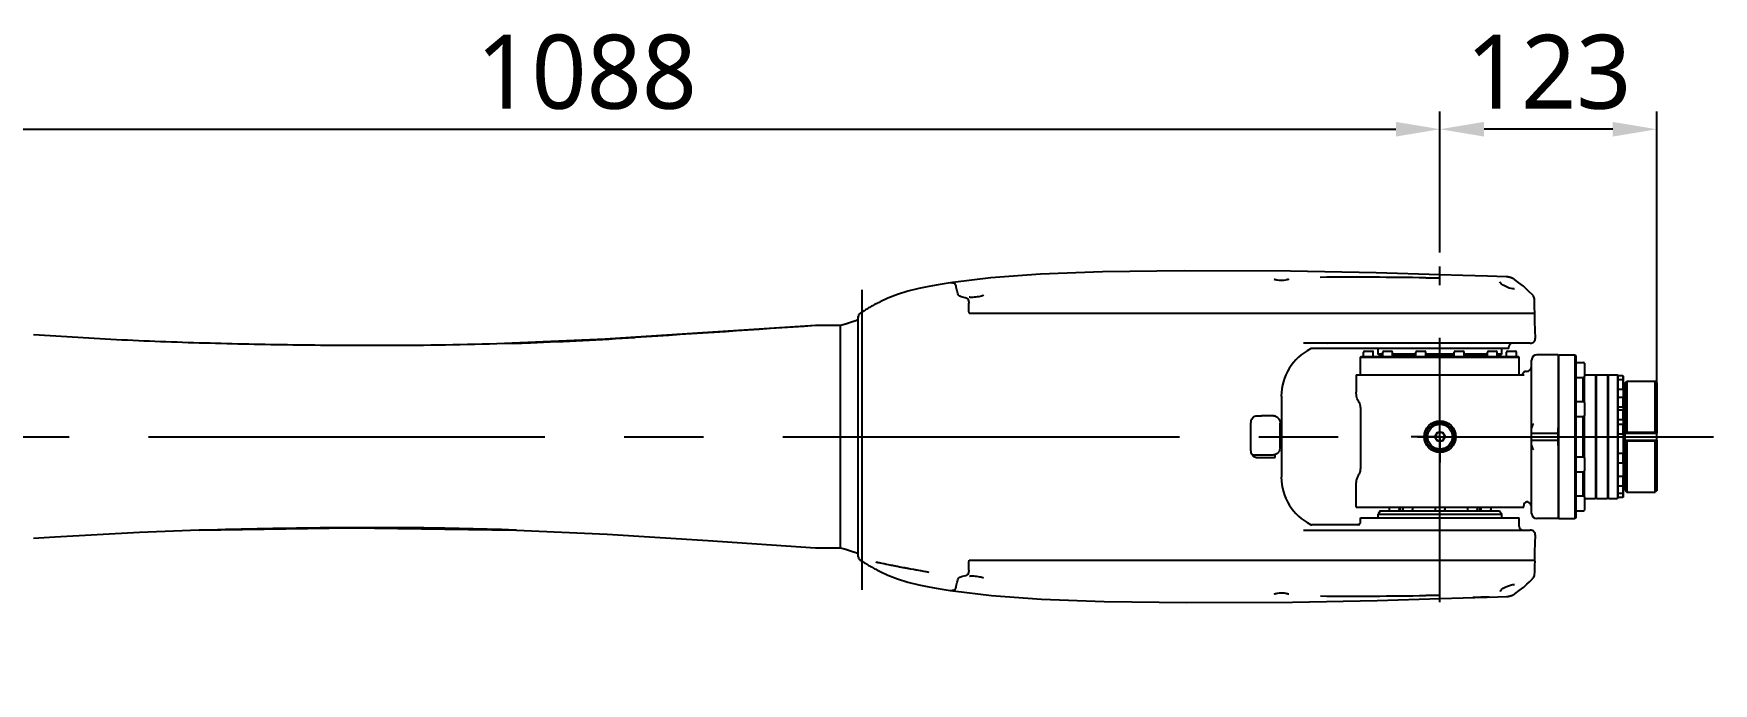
# Model space of a CAD drawing. Header units: millimetres. Extents: x 5828 to 7155, y 123 to 421.
# Drawn here: x 6437.1 to 6484.75, y 294.15 to 312.59 of the extents above; entities that cross this region are included whole.
import ezdxf

# ---------------------------------------------------------------- set-up
doc = ezdxf.new("R2010")
doc.units = ezdxf.units.MM
doc.linetypes.add('CENTER', pattern=[0.6, 0.375, -0.075, 0.075, -0.075])
for name, color, linetype in [('中心线', 7, 'Continuous'), ('外形图', 7, 'Continuous'), ('尺寸标注', 7, 'Continuous')]:
    doc.layers.add(name, color=color, linetype=linetype)
doc.styles.add('微软雅黑', font='msyh.ttc', dxfattribs={"height": 2})
doc.dimstyles.new('尺寸标注_1_20比例', dxfattribs={"dimtxt": 1.5, "dimasz": 1.25, "dimexe": 0.5, "dimexo": 0.4, "dimgap": 0.5, "dimtad": 1, "dimdec": 1, "dimlfac": 20, "dimdsep": 46, "dimtxsty": '微软雅黑', "dimcen": 0.09, "dimadec": 0, "dimazin": 0, "dimtp": 0.01, "dimtm": 0.01, "dimtfac": 1, "dimtdec": 1, "dimtofl": 0, "dimtmove": 0, "dimatfit": 3, "dimfxl": 1, "dimtolj": 1, "dimarcsym": 0})

# ---------------------------------------------------------------- blocks, each defined once
blk = doc.blocks.new('*D1045')
at = {"layer": 'Defpoints', "color": 0}
for p in [(6476.99, 309.876), (6476.99, 305.982), (6483.14, 301.154)]:
    blk.add_point(p, dxfattribs=at)
at = {"layer": '尺寸标注', "color": 0, "linetype": 'Continuous', "lineweight": -2}
for p, q in [((6476.99, 306.382), (6476.99, 310.376)), ((6483.14, 301.554), (6483.14, 310.376)), ((6481.89, 309.876), (6478.24, 309.876))]:
    blk.add_line(p, q, dxfattribs=at)
at = {"layer": '尺寸标注', "color": 0}
for points in [[(6478.24, 310.084), (6478.24, 309.668), (6476.99, 309.876)], [(6481.89, 309.668), (6481.89, 310.084), (6483.14, 309.876)]]:
    blk.add_solid(points, dxfattribs=at)
at = {"layer": '尺寸标注', "color": 0, "insert": (6480.075, 312.557), "char_height": 2, "attachment_point": 2, "style": '微软雅黑'}
blk.add_mtext('\\A1;\\A1;{\\H1.05x;123}', dxfattribs=at)
blk = doc.blocks.new('*D1046')
at = {"layer": 'Defpoints', "color": 0}
for p in [(6476.99, 309.876), (6476.99, 306.427), (6422.587, 294.153)]:
    blk.add_point(p, dxfattribs=at)
at = {"layer": '尺寸标注', "color": 0, "linetype": 'Continuous', "lineweight": -2}
for p, q in [((6422.587, 294.553), (6422.587, 310.376)), ((6476.99, 306.827), (6476.99, 310.376)), ((6423.837, 309.876), (6475.74, 309.876))]:
    blk.add_line(p, q, dxfattribs=at)
at = {"layer": '尺寸标注', "color": 0}
for points in [[(6423.837, 310.084), (6423.837, 309.668), (6422.587, 309.876)], [(6475.74, 309.668), (6475.74, 310.084), (6476.99, 309.876)]]:
    blk.add_solid(points, dxfattribs=at)
at = {"layer": '尺寸标注', "color": 0, "insert": (6452.785, 312.557), "char_height": 2, "attachment_point": 2, "style": '微软雅黑'}
blk.add_mtext('\\A1;\\A1;{\\H1.05x;1088}', dxfattribs=at)

msp = doc.modelspace()

# ---------------------------------------------------------------- linework, layer by layer
at = {"layer": '中心线', "color": 7, "linetype": 'CENTER', "ltscale": 20}
msp.add_line((6476.99, 296.4558), (6476.99, 305.9817), dxfattribs=at)
at = {"layer": '中心线', "color": 0, "linetype": 'CENTER', "ltscale": 30}
msp.add_line((6422.353, 301.1538), (6484.7451, 301.1538), dxfattribs=at)
at = {"layer": '外形图', "color": 0, "linetype": 'Continuous'}
for p, q in [((6463.1703, 305.5285), (6463.1382, 305.5099)), ((6463.1702, 305.5285), (6463.1704, 305.5285)), ((6472.6586, 305.6055), (6472.6296, 305.6003)), ((6478.6958, 305.526), (6478.6901, 305.5428)), ((6479.0658, 305.6365), (6479.0629, 305.638)), ((6479.0687, 305.6349), (6479.0658, 305.6365)), ((6479.0714, 305.6334), (6479.0687, 305.6349)), ((6479.0741, 305.6319), (6479.0714, 305.6334)), ((6479.0767, 305.6304), (6479.0741, 305.6319)), ((6479.0792, 305.629), (6479.0767, 305.6304)), ((6479.0817, 305.6275), (6479.0792, 305.629)), ((6479.0841, 305.626), (6479.0817, 305.6275)), ((6479.0864, 305.6246), (6479.0841, 305.626)), ((6479.0887, 305.6231), (6479.0864, 305.6246)), ((6479.091, 305.6217), (6479.0887, 305.6231)), ((6479.0933, 305.6202), (6479.091, 305.6217)), ((6479.0956, 305.6187), (6479.0933, 305.6202)), ((6479.0979, 305.6172), (6479.0956, 305.6187)), ((6479.1004, 305.6156), (6479.0979, 305.6172)), ((6479.1033, 305.6136), (6479.1004, 305.6156)), ((6479.1058, 305.6119), (6479.1033, 305.6136)), ((6461.1135, 304.9819), (6461.1125, 304.9814)), ((6463.6363, 305.1105), (6463.6357, 305.1108)), ((6463.6834, 305.1041), (6463.6613, 305.1056)), ((6464.0098, 305.1496), (6463.9809, 305.1407)), ((6464.0303, 305.1578), (6464.0098, 305.1496)), ((6464.041, 305.164), (6464.0303, 305.1578)), ((6479.0901, 305.3474), (6479.0901, 305.3473)), ((6479.6042, 305.1877), (6479.6044, 305.1876)), ((6479.6381, 305.1493), (6479.634, 305.1547)), ((6479.6381, 305.1493), (6479.6384, 305.1488)), ((6479.6454, 305.1382), (6479.6384, 305.1488)), ((6460.4892, 304.5347), (6460.4808, 304.495)), ((6460.4892, 303.2055), (6460.4892, 304.5605)), ((6460.4892, 297.845), (6460.4892, 304.4625)), ((6463.6308, 304.6539), (6479.6785, 304.6539)), ((6459.2786, 304.3033), (6453.3087, 303.9187)), ((6459.2997, 304.304), (6459.2786, 304.3033)), ((6459.9892, 304.304), (6459.2997, 304.304)), ((6459.9905, 304.3043), (6459.9892, 304.3039)), ((6459.9892, 304.3036), (6459.9892, 304.304)), ((6459.9892, 304.3036), (6459.9892, 304.3039)), ((6459.9892, 298.0051), (6459.9892, 304.3036)), ((6453.3087, 303.9187), (6450.4511, 303.7927)), ((6450.7034, 303.801), (6450.4511, 303.7927)), ((6479.5453, 303.8039), (6473.1142, 303.8039)), ((6473.983, 303.6539), (6473.3571, 303.6539)), ((6473.983, 303.8039), (6473.7989, 303.7926)), ((6478.9401, 303.6539), (6473.983, 303.6539)), ((6474.8239, 303.4289), (6474.8239, 303.5539)), ((6474.8489, 303.5789), (6475.0739, 303.5789)), ((6475.0989, 303.4289), (6475.0989, 303.5539)), ((6475.2399, 303.4989), (6475.2399, 303.6539)), ((6475.3675, 303.4289), (6475.3675, 303.5539)), ((6475.3925, 303.5789), (6475.6175, 303.5789)), ((6475.6425, 303.4289), (6475.6425, 303.5539)), ((6476.3089, 303.4289), (6476.3089, 303.5539)), ((6476.3339, 303.5789), (6476.5589, 303.5789)), ((6476.5839, 303.4289), (6476.5839, 303.5539)), ((6477.396, 303.4289), (6477.396, 303.5539)), ((6477.421, 303.5789), (6477.646, 303.5789)), ((6477.671, 303.4289), (6477.671, 303.5539)), ((6478.3375, 303.4289), (6478.3375, 303.5539)), ((6478.3625, 303.5789), (6478.5875, 303.5789)), ((6478.6125, 303.4289), (6478.6125, 303.5539)), ((6478.7401, 303.4989), (6478.7401, 303.6539)), ((6478.881, 303.4289), (6478.881, 303.5539)), ((6478.906, 303.5789), (6479.131, 303.5789)), ((6478.9401, 303.6539), (6478.9401, 303.7039)), ((6479.156, 303.4289), (6479.156, 303.5539)), ((6474.7399, 303.4089), (6474.7599, 303.4289)), ((6474.7399, 303.4089), (6479.2401, 303.4089)), ((6474.7399, 302.9038), (6474.7399, 303.4089)), ((6474.7599, 303.4289), (6474.8239, 303.4289)), ((6474.8239, 303.4289), (6474.8506, 303.4289)), ((6474.8506, 303.4289), (6475.3759, 303.4289)), ((6475.3675, 303.4989), (6475.2399, 303.4989)), ((6475.2599, 303.4789), (6475.2399, 303.4989)), ((6475.3675, 303.4789), (6475.2599, 303.4789)), ((6475.2783, 303.4789), (6475.2649, 303.4289)), ((6475.3759, 303.4289), (6475.4501, 303.4289)), ((6475.4501, 303.4289), (6476.3589, 303.4289)), ((6476.3089, 303.4989), (6475.6425, 303.4989)), ((6476.3089, 303.4789), (6475.6425, 303.4789)), ((6476.3589, 303.4289), (6476.4678, 303.4289)), ((6476.4678, 303.4289), (6477.5123, 303.4289)), ((6477.396, 303.4989), (6476.5839, 303.4989)), ((6477.396, 303.4789), (6476.5839, 303.4789)), ((6477.5123, 303.4289), (6477.621, 303.4289)), ((6477.621, 303.4289), (6478.5296, 303.4289)), ((6478.3375, 303.4989), (6477.671, 303.4989)), ((6478.3375, 303.4789), (6477.671, 303.4789)), ((6478.5296, 303.4289), (6478.604, 303.4289)), ((6478.604, 303.4289), (6479.1295, 303.4289)), ((6478.7401, 303.4989), (6478.6125, 303.4989)), ((6478.7201, 303.4789), (6478.6125, 303.4789)), ((6478.7017, 303.4789), (6478.7151, 303.4289)), ((6478.7201, 303.4789), (6478.7401, 303.4989)), ((6479.1295, 303.4289), (6479.156, 303.4289)), ((6479.156, 303.4289), (6479.2201, 303.4289)), ((6479.2401, 303.4089), (6479.2201, 303.4289)), ((6479.2401, 302.9038), (6479.2401, 303.4089)), ((6479.5901, 301.2538), (6479.5901, 303.3289)), ((6480.3401, 303.4789), (6479.7401, 303.4789)), ((6480.3401, 303.4539), (6480.3651, 303.4789)), ((6480.3401, 303.4789), (6480.3401, 301.4038)), ((6480.3651, 303.4789), (6480.8152, 303.4789)), ((6480.3651, 298.8287), (6480.3651, 303.4789)), ((6480.8402, 303.4539), (6480.8152, 303.4789)), ((6480.8152, 303.4789), (6480.8152, 298.8287)), ((6480.8402, 303.4539), (6480.8402, 298.8537)), ((6480.8402, 303.2603), (6481.0652, 303.2603)), ((6481.0902, 303.2353), (6481.0902, 302.8603)), ((6474.6149, 302.9038), (6479.3807, 302.9038)), ((6474.6149, 302.9038), (6474.6149, 302.4188)), ((6479.387, 303.0018), (6479.3901, 303.0058)), ((6479.439, 303.0054), (6479.3901, 303.0058)), ((6480.8402, 302.8353), (6481.0652, 302.8353)), ((6481.0402, 302.8353), (6481.0402, 302.1508)), ((6481.0902, 302.9038), (6481.4002, 302.9038)), ((6481.0902, 302.1258), (6481.0902, 302.8603)), ((6481.4152, 302.8888), (6481.4002, 302.9038)), ((6481.4002, 302.9038), (6481.4002, 299.4037)), ((6481.4152, 302.8888), (6481.4302, 302.9038)), ((6481.4152, 299.4187), (6481.4152, 302.8888)), ((6481.4302, 302.9038), (6481.7439, 302.9038)), ((6481.4302, 299.4037), (6481.4302, 302.9038)), ((6481.7589, 302.8888), (6481.7439, 302.9038)), ((6481.7439, 302.9038), (6481.7439, 299.4037)), ((6481.7589, 302.8888), (6481.7739, 302.9038)), ((6481.7589, 299.4187), (6481.7589, 302.8888)), ((6481.7739, 302.9038), (6482.0227, 302.9038)), ((6481.7739, 299.4037), (6481.7739, 302.9038)), ((6482.0402, 302.8863), (6482.0227, 302.9038)), ((6482.0227, 302.9038), (6482.0227, 299.4037)), ((6482.0402, 299.4212), (6482.0402, 302.8863)), ((6482.1802, 302.8777), (6482.0402, 302.8777)), ((6482.1802, 302.7695), (6482.0402, 302.7695)), ((6482.1902, 302.8677), (6482.1802, 302.8777)), ((6482.1802, 302.8777), (6482.1802, 302.4945)), ((6482.1902, 302.7595), (6482.1802, 302.7695)), ((6482.1902, 302.8676), (6482.1902, 299.4399)), ((6482.2152, 302.5788), (6482.1902, 302.6038)), ((6482.2152, 302.5788), (6482.2152, 299.7287)), ((6482.2402, 302.6788), (6482.2902, 302.7288)), ((6482.2402, 301.2538), (6482.2402, 302.6788)), ((6482.2902, 302.7288), (6483.0903, 302.7288)), ((6482.2902, 302.7288), (6482.2902, 301.2808)), ((6483.1403, 302.6788), (6483.0903, 302.7288)), ((6483.0903, 301.2808), (6483.0903, 302.7288)), ((6483.1403, 302.6788), (6483.1403, 301.2538)), ((6472.4898, 302.3038), (6472.4898, 300.0037)), ((6480.8402, 302.1508), (6481.0652, 302.1508)), ((6481.0902, 302.1258), (6481.0902, 301.7508)), ((6482.1802, 302.4945), (6482.0402, 302.4945)), ((6482.1802, 302.2653), (6482.0402, 302.2653)), ((6482.1902, 302.5045), (6482.1802, 302.4945)), ((6482.1902, 302.2553), (6482.1802, 302.2653)), ((6482.1802, 302.2653), (6482.1802, 301.9903)), ((6482.2402, 302.2538), (6482.2152, 302.2788)), ((6471.7654, 301.7413), (6471.928, 301.7413)), ((6472.2666, 301.7413), (6471.928, 301.7413)), ((6472.2666, 301.7413), (6472.3104, 301.7413)), ((6472.3104, 301.7352), (6472.3104, 301.7413)), ((6474.7399, 301.9853), (6474.7399, 300.239)), ((6480.8402, 301.7258), (6481.0652, 301.7258)), ((6481.0402, 301.7258), (6481.0402, 300.5817)), ((6481.0902, 300.5567), (6481.0902, 301.7508)), ((6482.1802, 301.9903), (6482.0402, 301.9903)), ((6482.1802, 301.9036), (6482.0402, 301.9036)), ((6482.1802, 301.6286), (6482.0402, 301.6286)), ((6482.1902, 302.0003), (6482.1802, 301.9903)), ((6482.1902, 301.8936), (6482.1802, 301.9036)), ((6482.1802, 301.9036), (6482.1802, 301.6286)), ((6482.1902, 301.6386), (6482.1802, 301.6286)), ((6471.6281, 300.7662), (6471.6281, 301.5413)), ((6472.4549, 300.8412), (6472.4549, 301.5413)), ((6476.8457, 301.1507), (6476.9152, 301.2772)), ((6476.9205, 301.0273), (6476.8457, 301.1507)), ((6476.9152, 301.2772), (6477.0595, 301.2803)), ((6477.0595, 301.2803), (6477.1343, 301.1568)), ((6477.1343, 301.1568), (6477.0648, 301.0303)), ((6479.5901, 301.2538), (6479.7401, 301.2538)), ((6479.5901, 301.0538), (6479.5901, 301.2538)), ((6479.7401, 301.2538), (6480.3401, 301.2538)), ((6480.3401, 300.9037), (6480.3401, 301.4038)), ((6482.1802, 301.5001), (6482.0402, 301.5001)), ((6482.1802, 301.2251), (6482.0402, 301.2251)), ((6482.1902, 301.4901), (6482.1802, 301.5001)), ((6482.1802, 301.5001), (6482.1802, 301.2251)), ((6482.1902, 301.2351), (6482.1802, 301.2251)), ((6482.2402, 301.2538), (6483.1403, 301.2538)), ((6482.2402, 301.0538), (6482.2402, 301.2538)), ((6482.2902, 301.2808), (6483.0903, 301.2808)), ((6483.1403, 301.0538), (6483.1403, 301.2538)), ((6477.0648, 301.0303), (6476.9205, 301.0273)), ((6479.5901, 301.0538), (6479.7401, 301.0538)), ((6479.5901, 298.9787), (6479.5901, 301.0538)), ((6479.7401, 301.0538), (6480.3401, 301.0538)), ((6480.3401, 300.9037), (6480.3401, 298.8287)), ((6482.1802, 300.6789), (6482.0402, 300.6789)), ((6482.1902, 300.6689), (6482.1802, 300.6789)), ((6482.1802, 300.6789), (6482.1802, 300.4039)), ((6482.2402, 301.0538), (6483.1403, 301.0538)), ((6482.2402, 299.6287), (6482.2402, 301.0538)), ((6483.0903, 301.0267), (6482.2902, 301.0267)), ((6482.2902, 301.0267), (6482.2902, 299.5787)), ((6483.0903, 299.5787), (6483.0903, 301.0267)), ((6483.1403, 301.0538), (6483.1403, 299.6287)), ((6471.66, 300.6412), (6472.2666, 300.6412)), ((6471.7654, 300.5662), (6472.3104, 300.5662)), ((6472.3104, 300.5662), (6472.3104, 300.6474)), ((6480.8402, 300.5817), (6481.0652, 300.5817)), ((6481.0902, 300.5567), (6481.0902, 300.1817)), ((6481.0902, 299.4472), (6481.0902, 300.1817)), ((6482.1802, 300.4039), (6482.0402, 300.4039)), ((6482.1902, 300.4139), (6482.1802, 300.4039)), ((6474.6149, 299.1537), (6474.6149, 299.7887)), ((6480.8402, 300.1567), (6481.0652, 300.1567)), ((6481.0402, 300.1567), (6481.0402, 299.4722)), ((6482.1802, 300.0218), (6482.0402, 300.0218)), ((6482.1802, 299.7468), (6482.0402, 299.7468)), ((6482.1902, 300.0118), (6482.1802, 300.0218)), ((6482.1802, 300.0218), (6482.1802, 299.4299)), ((6482.1902, 299.7568), (6482.1802, 299.7468)), ((6482.2152, 299.7287), (6482.1902, 299.7037)), ((6482.2402, 300.0537), (6482.2152, 300.0287)), ((6479.439, 299.3327), (6479.4529, 299.3015)), ((6480.8402, 299.4722), (6481.0652, 299.4722)), ((6481.0902, 299.4472), (6481.0902, 299.0722)), ((6481.0902, 299.4037), (6481.4002, 299.4037)), ((6481.4152, 299.4187), (6481.4002, 299.4037)), ((6481.4152, 299.4187), (6481.4302, 299.4037)), ((6481.4302, 299.4037), (6481.7439, 299.4037)), ((6481.7589, 299.4187), (6481.7439, 299.4037)), ((6481.7589, 299.4187), (6481.7739, 299.4037)), ((6481.7739, 299.4037), (6482.0227, 299.4037)), ((6482.0402, 299.4212), (6482.0227, 299.4037)), ((6482.1802, 299.538), (6482.0402, 299.538)), ((6482.1802, 299.4299), (6482.0402, 299.4299)), ((6482.1902, 299.548), (6482.1802, 299.538)), ((6482.1902, 299.4399), (6482.1802, 299.4299)), ((6482.2402, 299.6287), (6482.2902, 299.5787)), ((6482.2902, 299.5787), (6483.0903, 299.5787)), ((6483.1403, 299.6287), (6483.0903, 299.5787)), ((6460.4892, 297.747), (6460.4892, 299.1021)), ((6474.6149, 299.1537), (6479.3651, 299.1537)), ((6474.7399, 298.8537), (6479.2401, 298.8537)), ((6474.7399, 298.7537), (6474.7399, 298.8537)), ((6475.2976, 299.0537), (6475.2399, 298.9537)), ((6475.2399, 298.9537), (6478.7401, 298.9537)), ((6475.2399, 298.8537), (6475.2399, 298.9537)), ((6475.2976, 299.0537), (6478.6823, 299.0537)), ((6475.5524, 299.1537), (6475.5524, 299.0787)), ((6475.8274, 299.1537), (6475.8274, 299.0787)), ((6475.8649, 299.1537), (6475.8649, 299.0537)), ((6475.9332, 299.1537), (6475.9332, 299.0787)), ((6476.2082, 299.1537), (6476.2082, 299.0787)), ((6476.8525, 299.1537), (6476.8525, 299.0787)), ((6477.1275, 299.1537), (6477.1275, 299.0787)), ((6477.7718, 299.1537), (6477.7718, 299.0787)), ((6478.0468, 299.1537), (6478.0468, 299.0787)), ((6478.115, 299.1537), (6478.115, 299.0537)), ((6478.1525, 299.1537), (6478.1525, 299.0787)), ((6478.4275, 299.1537), (6478.4275, 299.0787)), ((6478.6823, 299.0537), (6478.7401, 298.9537)), ((6478.7401, 298.8537), (6478.7401, 298.9537)), ((6479.2401, 298.6036), (6479.2401, 298.8537)), ((6479.3651, 299.1537), (6479.3651, 299.2023)), ((6480.3401, 298.8287), (6479.7401, 298.8287)), ((6480.3401, 298.8537), (6480.3651, 298.8287)), ((6480.3651, 298.8287), (6480.8152, 298.8287)), ((6480.8402, 298.8537), (6480.8152, 298.8287)), ((6480.8402, 299.0472), (6481.0652, 299.0472)), ((6437.7003, 298.3049), (6437.099, 298.2687)), ((6440.0983, 298.4349), (6437.7003, 298.305)), ((6441.7912, 298.4966), (6440.0983, 298.4349)), ((6441.7912, 298.4966), (6446.096, 298.5688)), ((6442.315, 298.5111), (6441.7912, 298.4966)), ((6446.096, 298.5688), (6450.7677, 298.5044)), ((6450.7958, 298.5034), (6450.7661, 298.5044)), ((6473.1142, 298.5036), (6479.5455, 298.5036)), ((6473.983, 298.6536), (6473.3571, 298.6536)), ((6474.7129, 298.6536), (6473.983, 298.6536)), ((6459.2775, 298.0043), (6459.2988, 298.0036)), ((6459.2988, 298.0036), (6459.9892, 298.0036)), ((6459.9892, 298.0025), (6459.9892, 298.0051)), ((6459.9892, 298.0036), (6459.9892, 298.0051)), ((6459.9905, 298.0032), (6459.9892, 298.0036)), ((6461.1135, 297.3256), (6461.1125, 297.3261)), ((6463.6308, 297.6536), (6479.6785, 297.6536)), ((6463.6647, 297.2014), (6463.6842, 297.2031)), ((6463.6842, 297.2031), (6463.7087, 297.2038)), ((6479.0927, 296.9606), (6479.099, 296.9584)), ((6479.099, 296.9584), (6479.0991, 296.9583)), ((6479.5296, 297.0398), (6479.6122, 297.1198)), ((6479.6124, 297.12), (6479.6122, 297.1198)), ((6479.642, 297.1528), (6479.6461, 297.1582)), ((6479.6461, 297.1582), (6479.6465, 297.1587)), ((6479.6465, 297.1587), (6479.6541, 297.1707)), ((6463.1449, 296.7984), (6463.1783, 296.779)), ((6463.1784, 296.779), (6463.1782, 296.779)), ((6472.3211, 296.7032), (6472.3434, 296.7074)), ((6472.3434, 296.7074), (6472.3716, 296.7111)), ((6472.6376, 296.7072), (6472.6651, 296.7024)), ((6472.6651, 296.7024), (6472.6852, 296.6974)), ((6477.923, 296.59), (6477.923, 296.5921)), ((6478.382, 296.6065), (6478.382, 296.6044)), ((6478.3821, 296.6035), (6478.8765, 296.6196)), ((6478.6981, 296.7646), (6478.7031, 296.7802)), ((6478.8763, 296.6196), (6478.8805, 296.6197)), ((6478.886, 296.6199), (6478.8895, 296.6201)), ((6478.8895, 296.6201), (6478.8918, 296.6202)), ((6478.8918, 296.6202), (6478.8941, 296.6203)), ((6478.8941, 296.6203), (6478.8964, 296.6205)), ((6478.8964, 296.6205), (6478.8988, 296.6206)), ((6478.8988, 296.6206), (6478.9013, 296.6208)), ((6478.9013, 296.6208), (6478.9038, 296.621)), ((6478.9038, 296.621), (6478.9064, 296.6212)), ((6478.9064, 296.6212), (6478.909, 296.6214)), ((6478.909, 296.6214), (6478.9117, 296.6217)), ((6478.9117, 296.6217), (6478.9145, 296.622)), ((6478.9145, 296.622), (6478.9174, 296.6223)), ((6478.9174, 296.6223), (6478.9204, 296.6226)), ((6478.9204, 296.6226), (6478.9234, 296.623)), ((6478.9234, 296.623), (6478.9266, 296.6234)), ((6478.9266, 296.6234), (6478.9299, 296.6239)), ((6478.9299, 296.6239), (6478.9334, 296.6244)), ((6479.0193, 296.6468), (6479.023, 296.6481)), ((6479.023, 296.6481), (6479.0266, 296.6495)), ((6479.0266, 296.6495), (6479.0301, 296.6508)), ((6479.0301, 296.6508), (6479.0335, 296.6522)), ((6479.0335, 296.6522), (6479.0368, 296.6536)), ((6479.0368, 296.6536), (6479.04, 296.6549)), ((6479.04, 296.6549), (6479.0432, 296.6563)), ((6479.0432, 296.6563), (6479.0463, 296.6576)), ((6479.0463, 296.6576), (6479.0493, 296.659)), ((6479.0493, 296.659), (6479.0523, 296.6603)), ((6479.0523, 296.6603), (6479.0551, 296.6616)), ((6479.0551, 296.6616), (6479.0579, 296.663)), ((6479.0579, 296.663), (6479.0607, 296.6643)), ((6479.0607, 296.6643), (6479.0633, 296.6656)), ((6479.0633, 296.6656), (6479.0659, 296.6669)), ((6479.0659, 296.6669), (6479.0685, 296.6682)), ((6479.0685, 296.6682), (6479.0709, 296.6695)), ((6479.0709, 296.6695), (6479.0734, 296.6708)), ((6479.0734, 296.6708), (6479.0758, 296.6721)), ((6479.0758, 296.6721), (6479.0781, 296.6734)), ((6479.0781, 296.6734), (6479.0804, 296.6746)), ((6479.0804, 296.6746), (6479.0826, 296.6759)), ((6479.0826, 296.6759), (6479.0848, 296.6772)), ((6479.0848, 296.6772), (6479.087, 296.6784)), ((6479.087, 296.6784), (6479.0891, 296.6797)), ((6479.0891, 296.6797), (6479.0912, 296.681)), ((6479.0912, 296.681), (6479.0933, 296.6822)), ((6479.0933, 296.6822), (6479.0953, 296.6835)), ((6479.0953, 296.6835), (6479.0974, 296.6848)), ((6479.0974, 296.6848), (6479.0994, 296.6861)), ((6479.0994, 296.6861), (6479.1014, 296.6874)), ((6479.1014, 296.6874), (6479.1035, 296.6887)), ((6479.1035, 296.6887), (6479.1056, 296.6901)), ((6479.1056, 296.6901), (6479.1078, 296.6916)), ((6479.1078, 296.6916), (6479.1103, 296.6932)), ((6479.1103, 296.6932), (6479.1138, 296.6957))]:
    msp.add_line(p, q, dxfattribs=at)
at = {"layer": '外形图', "linetype": 'CENTER', "ltscale": 30}
msp.add_line((6460.5895, 305.3176), (6460.5895, 296.8104), dxfattribs=at)
at = {"layer": '外形图'}
for q in [(6476.99, 301.8879), (6476.1688, 301.1538), (6476.99, 300.4196), (6477.8111, 301.1538)]:
    msp.add_line((6476.99, 301.1538), q, dxfattribs=at)
at = {"layer": '外形图', "color": 0, "linetype": 'Continuous'}
for points in [[(6463.1005, 305.5144), (6462.759, 305.4599), (6462.4893, 305.4137)], [(6476.99, 305.7458), (6475.1802, 305.8005), (6472.7532, 305.8485), (6469.7347, 305.8551), (6467.413, 305.8267), (6465.6559, 305.7647), (6464.2537, 305.661), (6463.1705, 305.5285)], [(6472.3143, 305.6041), (6472.2979, 305.6084), (6472.2883, 305.6121), (6472.2869, 305.6129)], [(6472.3637, 305.5964), (6472.3371, 305.5999), (6472.3143, 305.6041)], [(6472.6297, 305.6003), (6472.6169, 305.5982), (6472.5621, 305.5877), (6472.501, 305.5813), (6472.4386, 305.5852), (6472.3809, 305.5942), (6472.3636, 305.5964)], [(6472.6924, 305.6159), (6472.6931, 305.6166), (6472.6898, 305.6148), (6472.6781, 305.6104), (6472.6586, 305.6055)], [(6478.8685, 305.688), (6478.3411, 305.7051), (6477.6352, 305.7269), (6476.99, 305.7458)], [(6479.0911, 305.3492), (6479.0911, 305.3491), (6479.082, 305.3464), (6479.0536, 305.3467), (6479.0095, 305.3547), (6478.9549, 305.3706), (6478.8952, 305.3931), (6478.8355, 305.4205), (6478.7787, 305.4525), (6478.7288, 305.4887), (6478.6958, 305.526)], [(6479.0629, 305.638), (6479.0614, 305.6388), (6479.0598, 305.6396), (6479.0583, 305.6404), (6479.0567, 305.6412), (6479.0551, 305.642), (6479.0534, 305.6428), (6479.0518, 305.6437), (6479.0501, 305.6445), (6479.0483, 305.6453), (6479.0466, 305.6461), (6479.0448, 305.647), (6479.043, 305.6478), (6479.0411, 305.6486), (6479.0392, 305.6495), (6479.0373, 305.6503), (6479.0354, 305.6512), (6479.0334, 305.652), (6479.0314, 305.6529), (6479.0293, 305.6538), (6479.0272, 305.6546), (6479.0251, 305.6555), (6479.0229, 305.6563), (6479.0208, 305.6572), (6479.0185, 305.6581), (6479.0163, 305.6589), (6479.014, 305.6598), (6479.0117, 305.6606), (6479.0093, 305.6615), (6479.0069, 305.6624), (6479.0044, 305.6632), (6479.0019, 305.6641), (6478.9993, 305.665), (6478.9967, 305.6658), (6478.994, 305.6667), (6478.9913, 305.6676), (6478.9885, 305.6685), (6478.9857, 305.6693), (6478.9828, 305.6702), (6478.98, 305.671), (6478.977, 305.6718), (6478.9741, 305.6727), (6478.9711, 305.6735), (6478.9681, 305.6742), (6478.9651, 305.675), (6478.9621, 305.6758), (6478.9591, 305.6765), (6478.956, 305.6772), (6478.953, 305.6779), (6478.9499, 305.6786), (6478.9469, 305.6792), (6478.9438, 305.6798), (6478.9408, 305.6804), (6478.9377, 305.681), (6478.9347, 305.6816), (6478.9316, 305.6821), (6478.9285, 305.6826), (6478.9255, 305.6831), (6478.9224, 305.6835), (6478.9193, 305.684), (6478.9161, 305.6844), (6478.913, 305.6848), (6478.9098, 305.6852), (6478.9066, 305.6855), (6478.9033, 305.6859), (6478.9, 305.6862), (6478.8965, 305.6865), (6478.8929, 305.6868), (6478.889, 305.687), (6478.8848, 305.6873), (6478.8799, 305.6875), (6478.8733, 305.6878), (6478.8685, 305.688)], [(6479.6042, 305.1877), (6479.5216, 305.2677), (6479.4464, 305.3389), (6479.3562, 305.4196), (6479.23, 305.5221), (6479.1058, 305.6119)], [(6461.1135, 304.9818), (6461.0788, 304.965), (6461.0454, 304.9484), (6461.013, 304.932), (6460.9815, 304.9157), (6460.9509, 304.8995), (6460.921, 304.8835), (6460.8919, 304.8675), (6460.8636, 304.8517), (6460.8359, 304.8359), (6460.8089, 304.8202), (6460.7825, 304.8047), (6460.7567, 304.7892), (6460.7315, 304.7738), (6460.7069, 304.7585), (6460.6827, 304.7432), (6460.6591, 304.7281), (6460.636, 304.713), (6460.6134, 304.6981), (6460.5914, 304.6833), (6460.5697, 304.6686), (6460.5484, 304.654), (6460.532, 304.6425)], [(6462.4893, 305.4137), (6462.2092, 305.3577), (6461.8992, 305.2789), (6461.606, 305.1858), (6461.3291, 305.0789), (6461.1125, 304.9814)], [(6463.6613, 305.1056), (6463.6453, 305.108), (6463.6363, 305.1105)], [(6463.9809, 305.1407), (6463.9452, 305.1319), (6463.905, 305.1237), (6463.8625, 305.1167), (6463.8202, 305.1111), (6463.7801, 305.1072), (6463.7434, 305.1047), (6463.711, 305.1038), (6463.6834, 305.1041)], [(6479.634, 305.1547), (6479.61, 305.182), (6479.6044, 305.1876)], [(6479.6667, 305.0651), (6479.6626, 305.0955), (6479.6454, 305.1382)], [(6479.6778, 304.6796), (6479.6742, 304.811), (6479.6684, 305.0082), (6479.6667, 305.0651)], [(6460.4892, 304.4625), (6460.3879, 304.4296), (6460.2674, 304.3912), (6460.1339, 304.3491), (6459.9899, 304.3041)], [(6460.4808, 304.495), (6460.4572, 304.4618), (6460.42, 304.44)], [(6479.6956, 303.9572), (6479.691, 304.1635), (6479.6845, 304.4286), (6479.6785, 304.6539)], [(6460.42, 304.44), (6460.3275, 304.4103), (6460.1517, 304.3547), (6459.9905, 304.3043)], [(6450.7958, 298.5034), (6453.3683, 298.3858), (6456.2212, 298.2082), (6459.2775, 298.0043)], [(6479.6785, 297.6536), (6479.6845, 297.8789), (6479.691, 298.144), (6479.6956, 298.3504)], [(6459.9899, 298.0034), (6460.1339, 297.9584), (6460.2674, 297.9163), (6460.3879, 297.8779), (6460.4892, 297.845)], [(6459.9905, 298.0032), (6460.1517, 297.9528), (6460.3275, 297.8972), (6460.42, 297.8675)], [(6460.532, 297.665), (6460.547, 297.6545), (6460.5665, 297.6411), (6460.5858, 297.628), (6460.6051, 297.615), (6460.6248, 297.6019), (6460.6451, 297.5886), (6460.6659, 297.575), (6460.6875, 297.5613), (6460.7098, 297.5472), (6460.733, 297.5329), (6460.7569, 297.5182), (6460.7817, 297.5034), (6460.8073, 297.4882), (6460.8339, 297.4728), (6460.8614, 297.4571), (6460.8901, 297.441), (6460.9202, 297.4245), (6460.9516, 297.4076), (6460.9846, 297.3902), (6461.0192, 297.3724), (6461.0553, 297.3541), (6461.0931, 297.3356), (6461.1135, 297.3257)], [(6461.1125, 297.3261), (6461.3291, 297.2286), (6461.606, 297.1217), (6461.8992, 297.0286), (6462.2092, 296.9498), (6462.4893, 296.8938)], [(6479.6747, 297.2424), (6479.6764, 297.2994), (6479.6822, 297.4965), (6479.6858, 297.6279)], [(6462.4893, 296.8938), (6462.759, 296.8477), (6463.1005, 296.7931)], [(6463.6432, 297.1966), (6463.6436, 297.1967), (6463.6509, 297.199), (6463.6647, 297.2014)], [(6463.7087, 297.2038), (6463.7379, 297.2033), (6463.7712, 297.2016), (6463.808, 297.1986), (6463.8473, 297.194), (6463.8879, 297.1881), (6463.9277, 297.181), (6463.9647, 297.173), (6463.9969, 297.1646), (6464.0226, 297.1562)], [(6464.0226, 297.1562), (6464.0405, 297.1486), (6464.0423, 297.1477)], [(6478.7031, 296.7802), (6478.735, 296.8172), (6478.7842, 296.8534), (6478.8406, 296.8855), (6478.9001, 296.9132), (6478.9597, 296.9359), (6479.0146, 296.9521), (6479.0592, 296.9606)], [(6479.0592, 296.9606), (6479.0887, 296.9613), (6479.0927, 296.9606)], [(6479.1138, 296.6956), (6479.238, 296.7854), (6479.3642, 296.8879), (6479.4544, 296.9686), (6479.5296, 297.0398)], [(6479.6124, 297.1199), (6479.618, 297.1255), (6479.642, 297.1528)], [(6479.6541, 297.1707), (6479.6709, 297.2131), (6479.6747, 297.2424)], [(6463.1785, 296.779), (6464.2705, 296.6457), (6465.6863, 296.5416), (6467.4643, 296.4799), (6469.8093, 296.4521), (6472.806, 296.4595), (6475.2057, 296.5075), (6476.998, 296.5617)], [(6472.2953, 296.6954), (6472.2945, 296.6945), (6472.2961, 296.6953), (6472.3052, 296.6989), (6472.3211, 296.7032)], [(6472.3716, 296.7111), (6472.3851, 296.7128), (6472.4422, 296.7217), (6472.5044, 296.7263), (6472.5659, 296.7206), (6472.6214, 296.7099), (6472.6378, 296.7072)], [(6472.6852, 296.6974), (6472.6975, 296.6929), (6472.6999, 296.6917)], [(6476.998, 296.5617), (6477.6432, 296.5806), (6477.9231, 296.5893)], [(6478.8805, 296.6197), (6478.882, 296.6198), (6478.886, 296.6199)], [(6478.9334, 296.6244), (6478.9352, 296.6247), (6478.937, 296.625), (6478.9389, 296.6253), (6478.9408, 296.6256), (6478.9428, 296.626), (6478.9449, 296.6264), (6478.947, 296.6267), (6478.9491, 296.6272), (6478.9513, 296.6276), (6478.9535, 296.628), (6478.9558, 296.6285), (6478.9581, 296.629), (6478.9604, 296.6295), (6478.9628, 296.63), (6478.9652, 296.6306), (6478.9676, 296.6311), (6478.9699, 296.6317), (6478.9723, 296.6323), (6478.9747, 296.6329), (6478.9771, 296.6335), (6478.9795, 296.6342), (6478.9819, 296.6348), (6478.9842, 296.6354), (6478.9865, 296.6361), (6478.9888, 296.6367), (6478.991, 296.6374), (6478.9932, 296.6381), (6478.9954, 296.6387), (6478.9975, 296.6394), (6478.9997, 296.64), (6479.0017, 296.6407), (6479.0038, 296.6414), (6479.0058, 296.642), (6479.0078, 296.6427), (6479.0098, 296.6434), (6479.0118, 296.6441), (6479.0137, 296.6447), (6479.0156, 296.6454), (6479.0193, 296.6468)]]:
    msp.add_lwpolyline(points, dxfattribs=at)
for radius in [0.45, 0.4, 0.35]:
    msp.add_circle((6476.99, 301.1538), radius, dxfattribs=at)
for centre, radius, start, end in [((6474.5038, 158.1274), 147.5493, 89.191815, 90.354924), ((6479.4534, 502.3785), 196.7374, 269.164597, 269.281842), ((6460.5892, 304.5605), 0.1, 124.94292, 180), ((6479.6528, 304.6789), 0.025, 270, 1.57141), ((6447.1259, 409.5039), 105.7635, 271.938432, 272.204474), ((6445.7557, 441.5689), 137.8575, 272.260936, 273.495126), ((6473.9898, 302.3038), 1.5001, 116.7655, 180), ((6473.3593, 303.5539), 0.1, 90, 116.7655), ((6473.3571, 303.5541), 0.0998, 95.64825, 97.64592), ((6473.3571, 303.5542), 0.0997, 90.00371, 95.65062), ((6474.8489, 303.5539), 0.025, 90, 180), ((6475.0739, 303.5539), 0.025, 0, 90), ((6475.3925, 303.5539), 0.025, 90, 180), ((6475.6175, 303.5539), 0.025, 0, 90), ((6476.3339, 303.5539), 0.025, 90, 180), ((6476.5589, 303.5539), 0.025, 0, 90), ((6477.421, 303.5539), 0.025, 90, 180), ((6477.646, 303.5539), 0.025, 0, 90), ((6478.3625, 303.5539), 0.025, 90, 180), ((6478.5875, 303.5539), 0.025, 0, 90), ((6478.906, 303.5539), 0.025, 90, 180), ((6479.0401, 303.7039), 0.1, 90, 180), ((6479.131, 303.5539), 0.025, 0, 90), ((6479.5456, 303.9539), 0.15, 270, 1.2463), ((6479.4401, 303.1554), 0.15, 269.56607, 0), ((6479.7401, 303.3289), 0.15, 90, 180), ((6481.0652, 303.2353), 0.025, 0, 90), ((6487.3923, 296.8013), 10.1257, 142.24048, 142.9383), ((6481.0652, 302.8603), 0.025, 270, 0), ((6474.4899, 301.9853), 0.25, 0, 33.56907), ((6481.0652, 302.1258), 0.025, 0, 90), ((6472.2666, 301.5614), 0.1799, 79.91247, 89.98722), ((6472.2663, 301.5603), 0.181, 69.67349, 79.88693), ((6481.0652, 301.7508), 0.025, 270, 0), ((6476.99, 301.1538), 0.125, 91.21135, 270.0553), ((6476.99, 301.1538), 0.125, 271.21135, 90.0553), ((6479.7401, 301.4038), 0.15, 132.29255, 180), ((6485.8571, 297.7103), 5.0469, 134.97109, 135.40344), ((6479.5233, 297.7103), 5.0469, 44.59656, 45.02891), ((6479.7401, 300.9037), 0.15, 180, 227.70745), ((6485.8571, 304.5973), 5.0469, 224.59656, 225.02891), ((6479.5233, 304.5973), 5.0469, 314.97109, 315.40344), ((6474.4899, 300.239), 0.25, 344.52922, 0), ((6481.0652, 300.5567), 0.025, 0, 90), ((6481.0652, 300.1817), 0.025, 270, 0), ((6473.9898, 300.0037), 1.5001, 180, 243.2345), ((6479.4651, 299.2023), 0.1, 97.01792, 180), ((6479.4401, 299.1521), 0.15, 0, 85.1117), ((6481.0652, 299.4472), 0.025, 0, 90), ((6474.6399, 298.7537), 0.1, 270, 0), ((6475.5774, 299.0787), 0.025, 180, 270), ((6475.8024, 299.0787), 0.025, 270, 0), ((6475.9582, 299.0787), 0.025, 180, 270), ((6476.1832, 299.0787), 0.025, 270, 0), ((6476.8775, 299.0787), 0.025, 180, 270), ((6477.1025, 299.0787), 0.025, 270, 0), ((6477.7968, 299.0787), 0.025, 180, 270), ((6478.0218, 299.0787), 0.025, 270, 0), ((6478.1775, 299.0787), 0.025, 180, 270), ((6478.4025, 299.0787), 0.025, 270, 0), ((6479.7401, 298.9787), 0.15, 180, 270), ((6481.0652, 299.0722), 0.025, 270, 0), ((6446.8956, 122.3818), 176.1888, 90.323146, 91.489739), ((6446.738, 155.9038), 142.6665, 89.668414, 90.335791), ((6446.9231, 185.4147), 113.1549, 88.053712, 89.675664), ((6473.3593, 298.7537), 0.1, 243.2345, 270), ((6479.3401, 298.6036), 0.1, 180, 270), ((6479.5456, 298.3536), 0.15, 358.75367, 90), ((6460.3892, 297.7724), 0.1, 0.23545, 72.08723), ((6460.5892, 297.747), 0.1, 180, 235.05707), ((6463.9569, 310.7564), 13.4853, 257.28703, 257.80464), ((6464.8432, 314.8785), 17.7015, 257.81909, 258.57545), ((6466.1395, 321.263), 24.2164, 258.5612, 258.94859), ((6467.8599, 330.0811), 33.2007, 258.9519, 259.32253), ((6479.6608, 297.6286), 0.025, 358.42829, 57.62864), ((6474.5118, 444.1801), 147.5493, 269.645076, 270.808185), ((6479.4703, 99.2729), 197.3936, 90.718353, 90.835208)]:
    msp.add_arc(centre, radius, start, end, dxfattribs=at)
for points, knots in [([(6463.1585, 305.5126), (6463.1529, 305.5134), (6463.1337, 305.5158), (6463.114, 305.5165), (6463.1005, 305.5144)], [0, 0, 0, 0, 0.2944157, 1, 1, 1, 1]), ([(6463.2137, 305.501), (6463.2087, 305.5023), (6463.1905, 305.5068), (6463.172, 305.5106), (6463.1585, 305.5126)], [0, 0, 0, 0, 0.2731731, 1, 1, 1, 1]), ([(6463.3751, 305.1363), (6463.3656, 305.1391), (6463.3398, 305.1471), (6463.3202, 305.195), (6463.3035, 305.2527), (6463.2873, 305.3214), (6463.272, 305.3901), (6463.2563, 305.4458), (6463.2424, 305.4915), (6463.2208, 305.4991), (6463.2137, 305.501)], [0, 0, 0, 0, 0.0712404, 0.182755, 0.3418463, 0.5155539, 0.6887402, 0.8451232, 0.9472147, 1, 1, 1, 1]), ([(6463.5747, 305.0761), (6463.5566, 305.0816), (6463.4901, 305.102), (6463.4236, 305.122), (6463.375, 305.1362)], [0, 0, 0, 0, 0.2724573, 1, 1, 1, 1]), ([(6463.5747, 305.0761), (6463.5919, 305.0708), (6463.6184, 305.0197), (6463.6238, 304.9732), (6463.6245, 304.9422)], [0, 0, 0, 0, 0.3682765, 1, 1, 1, 1]), ([(6450.4511, 303.7927), (6449.3388, 303.7577), (6447.3913, 303.728), (6444.6092, 303.7463), (6442.1054, 303.7956), (6439.601, 303.884), (6437.9332, 303.9896), (6437.0988, 304.0388)], [0, 0, 0, 0, 0.2499061, 0.4373131, 0.624755, 0.8122898, 1, 1, 1, 1]), ([(6474.6982, 302.1235), (6474.6696, 302.1666), (6474.6247, 302.2623), (6474.6149, 302.3669), (6474.6149, 302.4188)], [0, 0, 0, 0, 0.4987053, 1, 1, 1, 1]), ([(6471.6281, 301.5413), (6471.6281, 301.5905), (6471.6464, 301.6801), (6471.7279, 301.7413), (6471.7654, 301.7413)], [0, 0, 0, 0, 0.5677242, 1, 1, 1, 1]), ([(6472.3292, 301.73), (6472.3479, 301.7231), (6472.3833, 301.7028), (6472.4239, 301.6574), (6472.4492, 301.6019), (6472.4549, 301.5614), (6472.4549, 301.5413)], [0, 0, 0, 0, 0.2489617, 0.4983654, 0.7487058, 1, 1, 1, 1]), ([(6471.7654, 300.5662), (6471.7279, 300.5662), (6471.6464, 300.6275), (6471.6281, 300.717), (6471.6281, 300.7662)], [0, 0, 0, 0, 0.432362, 1, 1, 1, 1]), ([(6472.4549, 300.8412), (6472.4549, 300.8158), (6472.4458, 300.7646), (6472.4055, 300.6981), (6472.3428, 300.6522), (6472.2918, 300.6412), (6472.2666, 300.6412)], [0, 0, 0, 0, 0.2515321, 0.5017325, 0.7509866, 1, 1, 1, 1]), ([(6474.6149, 299.7887), (6474.6149, 299.823), (6474.6179, 299.8909), (6474.6426, 299.9903), (6474.6925, 300.0782), (6474.7218, 300.1395), (6474.7308, 300.1723)], [0, 0, 0, 0, 0.254118, 0.5010929, 0.7486268, 1, 1, 1, 1]), ([(6460.9892, 297.6017), (6461.1045, 297.5757), (6461.6028, 297.4707), (6462.1043, 297.3818), (6462.4893, 297.313)], [0, 0, 0, 0, 0.2320019, 1, 1, 1, 1]), ([(6461.7084, 297.4553), (6461.7724, 297.4432), (6462.0325, 297.3947), (6462.293, 297.3481), (6462.4893, 297.313)], [0, 0, 0, 0, 0.2461071, 1, 1, 1, 1]), ([(6463.6245, 297.3653), (6463.6238, 297.3343), (6463.6184, 297.2878), (6463.5919, 297.2367), (6463.5747, 297.2314)], [0, 0, 0, 0, 0.6317301, 1, 1, 1, 1]), ([(6463.2137, 296.8066), (6463.2208, 296.8084), (6463.2425, 296.8161), (6463.2563, 296.8618), (6463.272, 296.9175), (6463.2873, 296.9862), (6463.3036, 297.0549), (6463.3203, 297.1126), (6463.3398, 297.1604), (6463.3656, 297.1684), (6463.3751, 297.1712)], [0, 0, 0, 0, 0.0528086, 0.1549952, 0.3113977, 0.4845661, 0.6582437, 0.8172957, 0.9287719, 1, 1, 1, 1]), ([(6463.375, 297.1713), (6463.3902, 297.1758), (6463.4569, 297.1955), (6463.5233, 297.2157), (6463.5747, 297.2314)], [0, 0, 0, 0, 0.2273702, 1, 1, 1, 1]), ([(6463.1005, 296.7931), (6463.105, 296.7924), (6463.1273, 296.7906), (6463.1496, 296.7933), (6463.1672, 296.7963)], [0, 0, 0, 0, 0.2033357, 1, 1, 1, 1])]:
    msp.add_open_spline(points, degree=3, knots=knots, dxfattribs=at)
for points in [[(6463.6308, 304.6539), (6463.6288, 304.75), (6463.6267, 304.8461), (6463.6245, 304.9422)], [(6459.2786, 304.3032), (6457.5724, 304.1922), (6455.8668, 304.0704), (6454.1599, 303.9678)], [(6463.6245, 297.3653), (6463.6267, 297.4614), (6463.6288, 297.5575), (6463.6308, 297.6536)], [(6463.1672, 296.7963), (6463.1828, 296.799), (6463.1983, 296.8026), (6463.2137, 296.8066)], [(6477.923, 296.5921), (6478.076, 296.5968), (6478.229, 296.6016), (6478.382, 296.6065)], [(6478.382, 296.6044), (6478.229, 296.5995), (6478.076, 296.5947), (6477.923, 296.59)]]:
    msp.add_open_spline(points, degree=3, dxfattribs=at)

# ---------------------------------------------------------------- dimensions: what is measured, and where the dimension line sits
at = {"layer": '尺寸标注', "color": 0, "linetype": 'Continuous'}
dim = msp.add_linear_dim(base=(6476.99, 309.876), p1=(6422.5874, 294.1534), p2=(6476.99, 306.4269), text='\\A1;{\\H1.05x;1088}', dimstyle='尺寸标注_1_20比例', override={"dimtxsty": '微软雅黑'}, dxfattribs=at)
dim.commit()
dim.dimension.update_dxf_attribs({"geometry": '*D1046', "text_midpoint": (6452.785, 309.876), "dimtype": 160})
dim = msp.add_linear_dim(base=(6476.99, 309.876), p1=(6483.1403, 301.1538), p2=(6476.99, 305.9817), angle=180, text='\\A1;{\\H1.05x;123}', dimstyle='尺寸标注_1_20比例', override={"dimtxsty": '微软雅黑'}, dxfattribs=at)
dim.commit()
dim.dimension.update_dxf_attribs({"geometry": '*D1045', "text_midpoint": (6480.0752, 309.876), "dimtype": 160})

doc.saveas('drawing.dxf')
